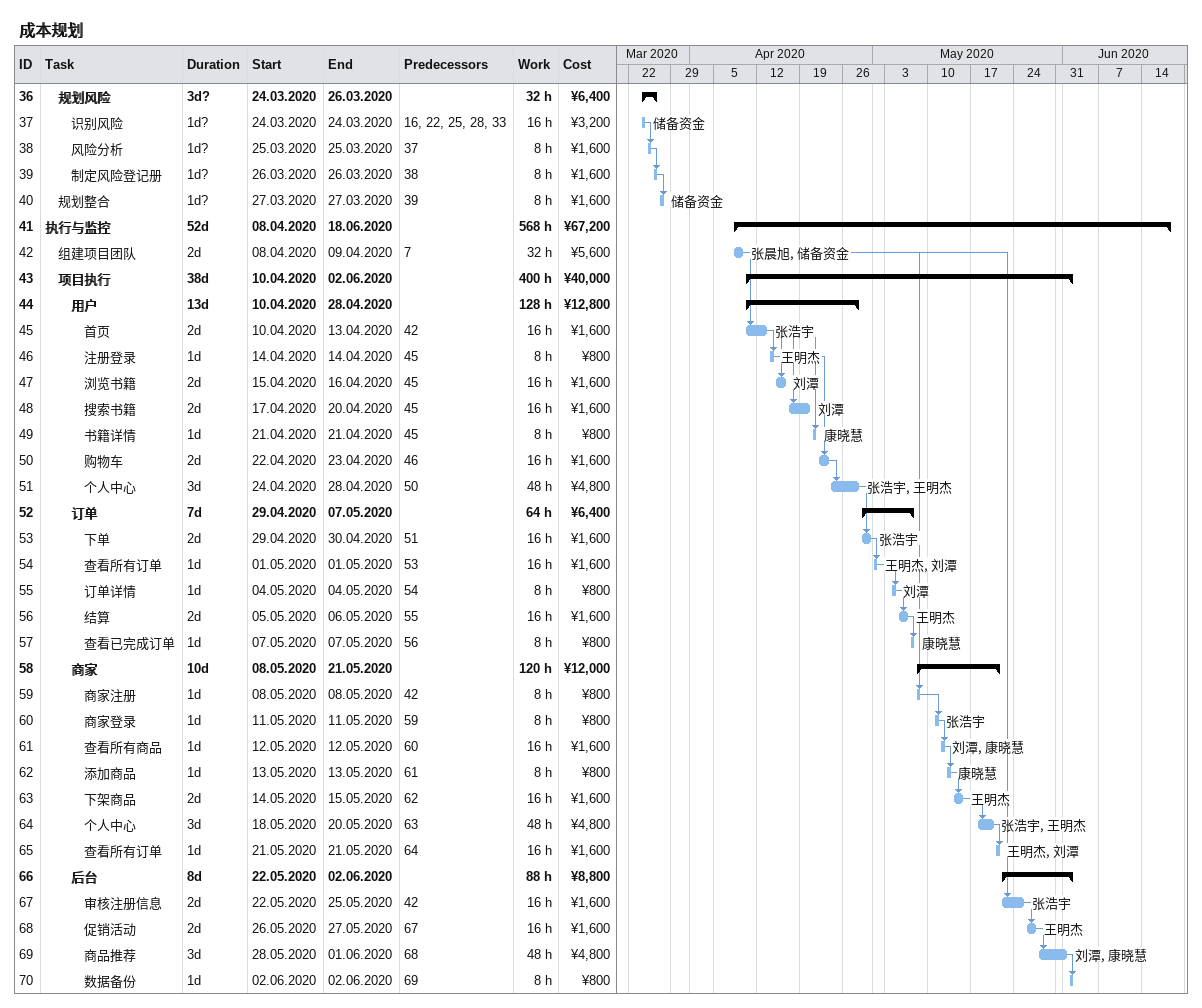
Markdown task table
成本规划

| ID | Level | Task | Duration | Start | Finish | Predecessors | Resources | Work (h) | Cost (¥) |
|---|---|---|---|---|---|---|---|---|---|
| 36 | 2 | **规划风险** | 3d? | 2020-03-24 | 2020-03-26 |  |  | 32 | 6400 |
| 37 | 3 | 识别风险 | 1d? | 2020-03-24 | 2020-03-24 | 16, 22, 25, 28, 33 | 储备资金 | 16 | 3200 |
| 38 | 3 | 风险分析 | 1d? | 2020-03-25 | 2020-03-25 | 37 |  | 8 | 1600 |
| 39 | 3 | 制定风险登记册 | 1d? | 2020-03-26 | 2020-03-26 | 38 |  | 8 | 1600 |
| 40 | 2 | 规划整合 | 1d? | 2020-03-27 | 2020-03-27 | 39 | 储备资金 | 8 | 1600 |
| 41 | 1 | **执行与监控** | 52d | 2020-04-08 | 2020-06-18 |  |  | 568 | 67200 |
| 42 | 2 | 组建项目团队 | 2d | 2020-04-08 | 2020-04-09 | 7 | 张晨旭, 储备资金 | 32 | 5600 |
| 43 | 2 | **项目执行** | 38d | 2020-04-10 | 2020-06-02 |  |  | 400 | 40000 |
| 44 | 3 | **用户** | 13d | 2020-04-10 | 2020-04-28 |  |  | 128 | 12800 |
| 45 | 4 | 首页 | 2d | 2020-04-10 | 2020-04-13 | 42 | 张浩宇 | 16 | 1600 |
| 46 | 4 | 注册登录 | 1d | 2020-04-14 | 2020-04-14 | 45 | 王明杰 | 8 | 800 |
| 47 | 4 | 浏览书籍 | 2d | 2020-04-15 | 2020-04-16 | 45 | 刘潭 | 16 | 1600 |
| 48 | 4 | 搜索书籍 | 2d | 2020-04-17 | 2020-04-20 | 45 | 刘潭 | 16 | 1600 |
| 49 | 4 | 书籍详情 | 1d | 2020-04-21 | 2020-04-21 | 45 | 康晓慧 | 8 | 800 |
| 50 | 4 | 购物车 | 2d | 2020-04-22 | 2020-04-23 | 46 |  | 16 | 1600 |
| 51 | 4 | 个人中心 | 3d | 2020-04-24 | 2020-04-28 | 50 | 张浩宇, 王明杰 | 48 | 4800 |
| 52 | 3 | **订单** | 7d | 2020-04-29 | 2020-05-07 |  |  | 64 | 6400 |
| 53 | 4 | 下单 | 2d | 2020-04-29 | 2020-04-30 | 51 | 张浩宇 | 16 | 1600 |
| 54 | 4 | 查看所有订单 | 1d | 2020-05-01 | 2020-05-01 | 53 | 王明杰, 刘潭 | 16 | 1600 |
| 55 | 4 | 订单详情 | 1d | 2020-05-04 | 2020-05-04 | 54 | 刘潭 | 8 | 800 |
| 56 | 4 | 结算 | 2d | 2020-05-05 | 2020-05-06 | 55 | 王明杰 | 16 | 1600 |
| 57 | 4 | 查看已完成订单 | 1d | 2020-05-07 | 2020-05-07 | 56 | 康晓慧 | 8 | 800 |
| 58 | 3 | **商家** | 10d | 2020-05-08 | 2020-05-21 |  |  | 120 | 12000 |
| 59 | 4 | 商家注册 | 1d | 2020-05-08 | 2020-05-08 | 42 |  | 8 | 800 |
| 60 | 4 | 商家登录 | 1d | 2020-05-11 | 2020-05-11 | 59 | 张浩宇 | 8 | 800 |
| 61 | 4 | 查看所有商品 | 1d | 2020-05-12 | 2020-05-12 | 60 | 刘潭, 康晓慧 | 16 | 1600 |
| 62 | 4 | 添加商品 | 1d | 2020-05-13 | 2020-05-13 | 61 | 康晓慧 | 8 | 800 |
| 63 | 4 | 下架商品 | 2d | 2020-05-14 | 2020-05-15 | 62 | 王明杰 | 16 | 1600 |
| 64 | 4 | 个人中心 | 3d | 2020-05-18 | 2020-05-20 | 63 | 张浩宇, 王明杰 | 48 | 4800 |
| 65 | 4 | 查看所有订单 | 1d | 2020-05-21 | 2020-05-21 | 64 | 王明杰, 刘潭 | 16 | 1600 |
| 66 | 3 | **后台** | 8d | 2020-05-22 | 2020-06-02 |  |  | 88 | 8800 |
| 67 | 4 | 审核注册信息 | 2d | 2020-05-22 | 2020-05-25 | 42 | 张浩宇 | 16 | 1600 |
| 68 | 4 | 促销活动 | 2d | 2020-05-26 | 2020-05-27 | 67 | 王明杰 | 16 | 1600 |
| 69 | 4 | 商品推荐 | 3d | 2020-05-28 | 2020-06-01 | 68 | 刘潭, 康晓慧 | 48 | 4800 |
| 70 | 4 | 数据备份 | 1d | 2020-06-02 | 2020-06-02 | 69 |  | 8 | 800 |
